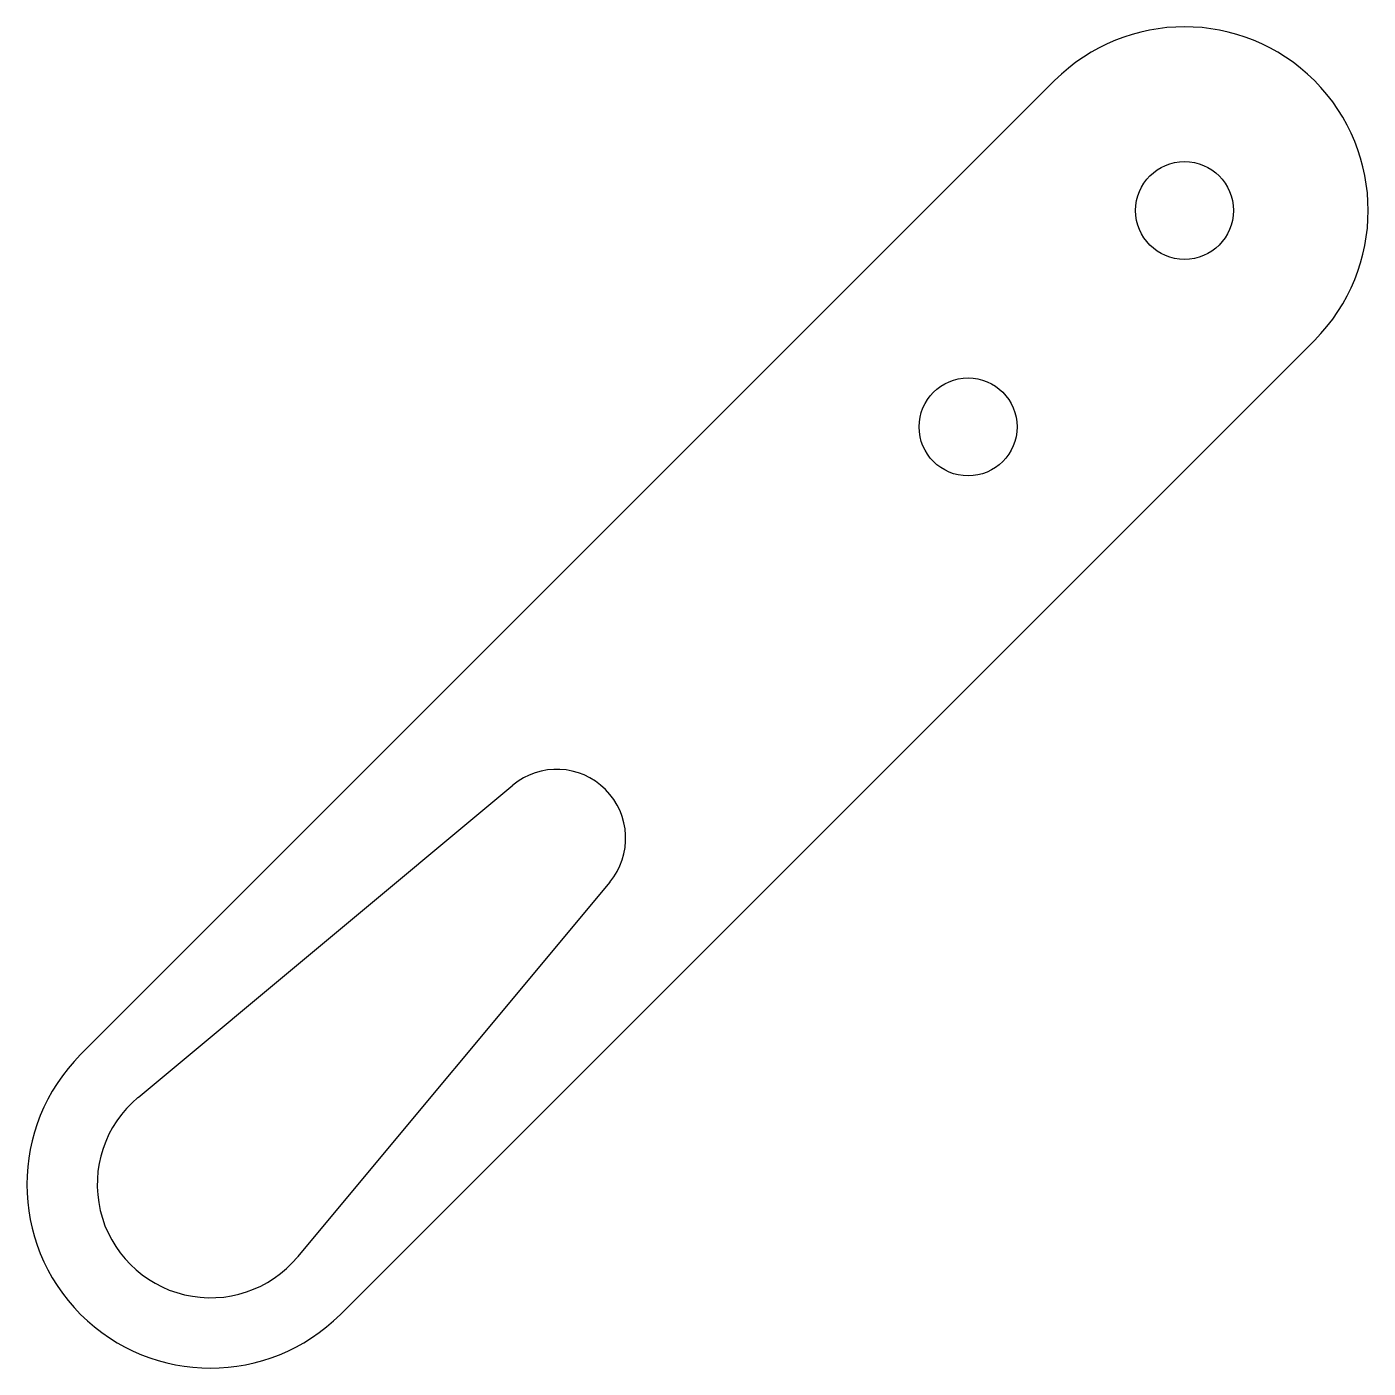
# Model space of a CAD drawing. Header units: millimetres. Extents: x 46.8 to 90.6, y 3 to 46.8.
import ezdxf

# ---------------------------------------------------------------- set-up
doc = ezdxf.new("R2010")
doc.units = ezdxf.units.MM

msp = doc.modelspace()

# ---------------------------------------------------------------- linework, layer by layer
at = {"color": 7, "linetype": 'Continuous', "lineweight": 25}
for p, q in [((48.557, 13.243), (80.377, 45.062)), ((57.043, 4.757), (88.862, 36.577)), ((50.432, 11.843), (62.673, 22.042)), ((65.842, 18.873), (55.643, 6.632))]:
    msp.add_line(p, q, dxfattribs=at)
for centre in [(84.62, 40.82), (77.549, 33.749)]:
    msp.add_circle(centre, 1.6, dxfattribs=at)
for centre, radius, start, end in [((84.62, 40.82), 6, 315, 135), ((64.114, 20.314), 2.25, 320.1996, 129.8004), ((52.8, 9), 6, 135, 315), ((52.8, 9), 3.7, 129.8004, 320.1996)]:
    msp.add_arc(centre, radius, start, end, dxfattribs=at)

doc.saveas('drawing.dxf')
